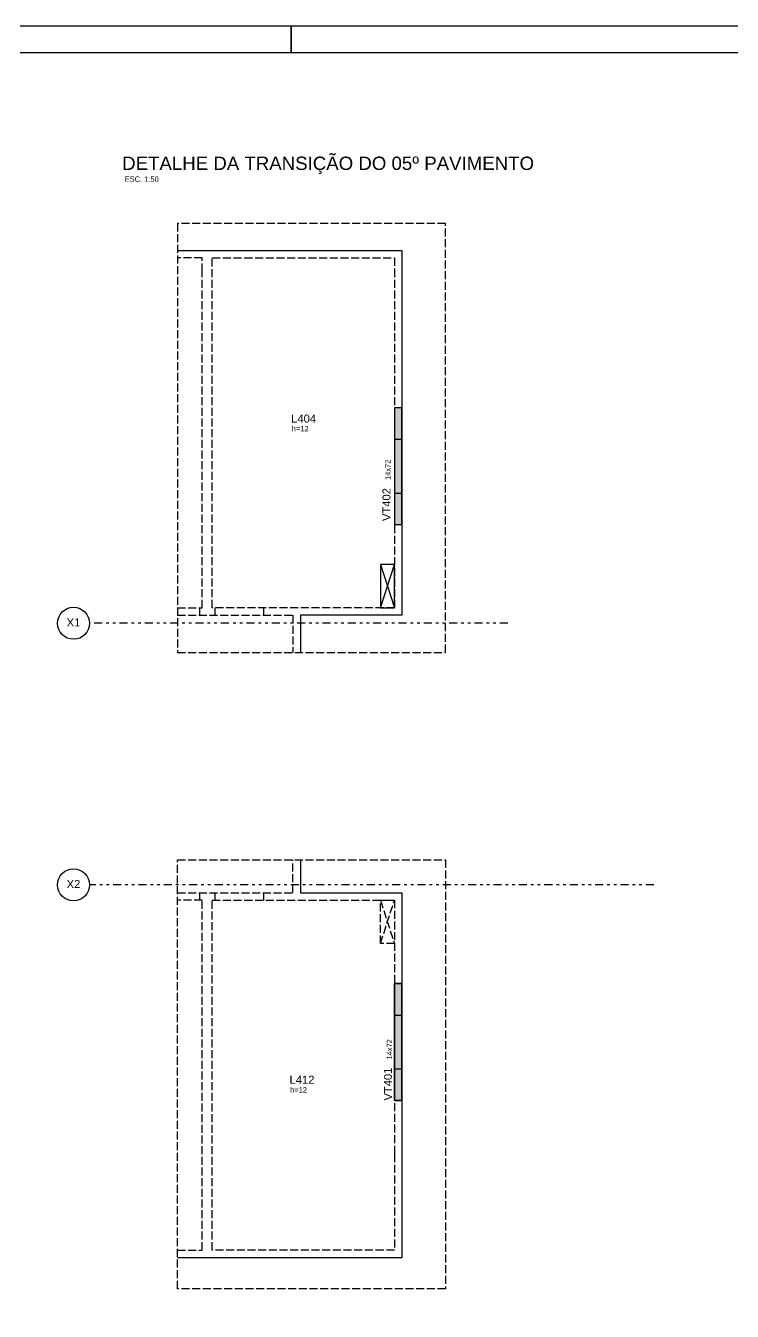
# Model space of a CAD drawing. Extents: x 0 to 119, y 0 to 84.
# Drawn here: x 53.45 to 79.92, y 35.9 to 84.1 of the extents above; entities that cross this region are included whole.
import ezdxf

# ---------------------------------------------------------------- set-up
doc = ezdxf.new("R2010")
doc.units = 0
doc.header["$MEASUREMENT"] = 0
doc.linetypes.add('ESTILO_TQS_0004', pattern=[1.09, 0.3, -0.15, 0.02, -0.15, 0.02, -0.15, 0.3])
doc.linetypes.add('ESTILO_TQS_0005', pattern=[0.4, 0.3, -0.1])
for name, color, linetype in [('1', 1, 'CONTINUOUS'), ('2', 2, 'CONTINUOUS'), ('3', 3, 'CONTINUOUS'), ('4', 4, 'CONTINUOUS'), ('41', 41, 'CONTINUOUS'), ('5', 5, 'CONTINUOUS'), ('7', 7, 'CONTINUOUS')]:
    doc.layers.add(name, color=color, linetype=linetype)
doc.styles.add('TQS_ARIAL', font='arial.ttf')

msp = doc.modelspace()

# ---------------------------------------------------------------- linework, layer by layer
at = {"layer": '1', "linetype": 'ESTILO_TQS_0005'}
for p, q in [((67.261868, 68.595002), (67.541868, 68.595002)), ((67.261868, 66.575002), (67.541868, 66.575002)), ((59.961868, 62.275002), (59.961868, 61.995002)), ((60.541868, 62.275002), (60.541868, 61.995002)), ((62.361868, 62.275002), (62.361868, 61.995002)), ((59.961868, 51.588905), (59.961868, 51.308905)), ((60.541868, 51.588905), (60.541868, 51.308905)), ((62.361868, 51.588905), (62.361868, 51.308905)), ((66.741868, 51.308905), (67.261868, 49.688905)), ((66.741868, 49.688905), (67.261868, 51.308905)), ((67.261868, 47.008905), (67.541868, 47.008905)), ((67.261868, 44.988905), (67.541868, 44.988905))]:
    msp.add_line(p, q, dxfattribs=at)
at = {"layer": '1', "linetype": 'Continuous'}
for p, q in [((66.741868, 62.275002), (67.261868, 63.895002)), ((66.741868, 63.895002), (67.261868, 62.275002))]:
    msp.add_line(p, q, dxfattribs=at)
msp.add_lwpolyline([(44.89994, 84.100032), (63.39994, 84.100032), (63.39994, 83.100032), (63.39994, 84.100032), (81.89994, 84.100032), (81.89994, 83.100032), (81.89994, 84.100032), (100.39994, 84.100032), (100.39994, 83.100032), (100.39994, 84.100032), (118.89994, 84.100032), (118.89994, 59.400032), (117.89994, 59.400032), (118.89994, 59.400032), (118.89994, 29.700032)], dxfattribs=at)
at = {"layer": '1', "linetype": 'ESTILO_TQS_0005'}
for points in [[(59.137843, 62.275002), (60.061868, 62.275002), (60.061868, 74.885002), (60.061868, 75.395002), (59.137843, 75.395002)], [(67.261868, 74.975002), (67.261868, 62.275002), (60.441868, 62.275002), (60.441868, 75.395002), (67.261868, 75.395002), (67.261868, 74.975002)], [(59.137843, 61.995002), (63.461868, 61.995002), (63.461868, 60.6029)], [(59.137843, 51.588905), (63.461868, 51.588905), (63.461868, 52.827617)], [(59.137843, 38.188905), (60.061868, 38.188905), (60.061868, 51.308905), (59.137843, 51.308905)], [(67.261868, 41.788905), (67.261868, 38.188905), (60.441868, 38.188905), (60.441868, 51.308905), (67.261868, 51.308905), (67.261868, 41.788905)], [(66.741868, 51.308905), (67.261868, 51.308905), (67.261868, 49.688905), (66.741868, 49.688905), (66.741868, 51.308905)]]:
    msp.add_lwpolyline(points, dxfattribs=at)
at = {"layer": '1', "linetype": 'Continuous'}
for centre in [(55.241863, 61.695), (55.241863, 51.888906)]:
    msp.add_circle(centre, 0.6, dxfattribs=at)
at = {"layer": '2', "linetype": 'ESTILO_TQS_0004'}
for p, q in [((71.517466, 61.695), (55.841863, 61.695)), ((76.980329, 51.888906), (55.841863, 51.888906))]:
    msp.add_line(p, q, dxfattribs=at)
at = {"layer": '2', "linetype": 'ESTILO_TQS_0005'}
for points in [[(69.182868, 76.688908), (59.137843, 76.688908), (59.137843, 60.6029), (69.182868, 60.6029), (69.182868, 76.688908)], [(69.182868, 36.741608), (59.137843, 36.741608), (59.137843, 52.827617), (69.182868, 52.827617), (69.182868, 36.741608)]]:
    msp.add_lwpolyline(points, dxfattribs=at)
at = {"layer": '3', "linetype": 'Continuous'}
for points in [[(59.137843, 75.675002), (67.541868, 75.675002), (67.541868, 61.995002), (63.741868, 61.995002), (63.741868, 60.6029)], [(66.741868, 62.275002), (67.261868, 62.275002), (67.261868, 63.895002), (66.741868, 63.895002), (66.741868, 62.275002)], [(63.741868, 52.827617), (63.741868, 51.588905), (67.541868, 51.588905), (67.541868, 37.908905), (59.137843, 37.908905)]]:
    msp.add_lwpolyline(points, dxfattribs=at)
at = {"layer": '4', "linetype": 'Continuous'}
for points in [[(67.261868, 65.395002), (67.541868, 65.395002), (67.541868, 69.775002), (67.261868, 69.775002), (67.261868, 65.395002)], [(67.261868, 48.188905), (67.541868, 48.188905), (67.541868, 43.808905), (67.261868, 43.808905), (67.261868, 48.188905)]]:
    msp.add_lwpolyline(points, dxfattribs=at)
at = {"layer": '41', "linetype": 'Continuous'}
for points in [[(67.261868, 65.395002), (67.541868, 65.395002), (67.541868, 69.775002), (67.261868, 69.775002), (67.261868, 65.395002)], [(67.261868, 43.808905), (67.541868, 43.808905), (67.541868, 48.188905), (67.261868, 48.188905), (67.261868, 43.808905)]]:
    msp.add_lwpolyline(points, dxfattribs=at)
for points in [[(67.261868, 65.395002), (67.541868, 65.395002), (67.541868, 69.775002)], [(67.261868, 65.395002), (67.541868, 69.775002), (67.261868, 69.775002)], [(67.261868, 65.395002), (67.261868, 69.775002), (67.261868, 65.395002)], [(67.261868, 43.808905), (67.541868, 43.808905), (67.541868, 48.188905)], [(67.261868, 43.808905), (67.541868, 48.188905), (67.261868, 48.188905)], [(67.261868, 43.808905), (67.261868, 48.188905), (67.261868, 43.808905)]]:
    msp.add_solid(points, dxfattribs=at)
at = {"layer": '7', "linetype": 'Continuous'}
msp.add_line((2.49994, 83.100032), (117.89994, 83.100032), dxfattribs=at)

# ---------------------------------------------------------------- texts
at = {"layer": '2', "linetype": 'Continuous', "style": 'TQS_ARIAL'}
for s, p in [('ESC. 1:50', (57.161741, 78.24908)), ('h=12', (63.420281, 68.89365)), ('h=12', (63.359157, 44.102915))]:
    msp.add_text(s, height=0.2, dxfattribs=at).set_placement(p)
for p in [(67.121419, 67.067809), (67.177508, 45.339567)]:
    msp.add_text('14x72', height=0.2, rotation=90, dxfattribs=at).set_placement(p)
at = {"layer": '4', "linetype": 'Continuous', "style": 'TQS_ARIAL'}
for s, p in [('L404', (63.397372, 69.222847)), ('X1', (54.985142, 61.576024)), ('X2', (54.985142, 51.76993)), ('L412', (63.336247, 44.432112))]:
    msp.add_text(s, height=0.3, dxfattribs=at).set_placement(p)
for s, p in [('VT402', (67.116103, 65.529626)), ('VT401', (67.172193, 43.801385))]:
    msp.add_text(s, height=0.3, rotation=90, dxfattribs=at).set_placement(p)
at = {"layer": '5', "linetype": 'Continuous', "style": 'TQS_ARIAL'}
msp.add_text('DETALHE DA TRANSIÇÃO DO 05º PAVIMENTO', height=0.5, dxfattribs=at).set_placement((57.065722, 78.692175))

doc.saveas('drawing.dxf')
